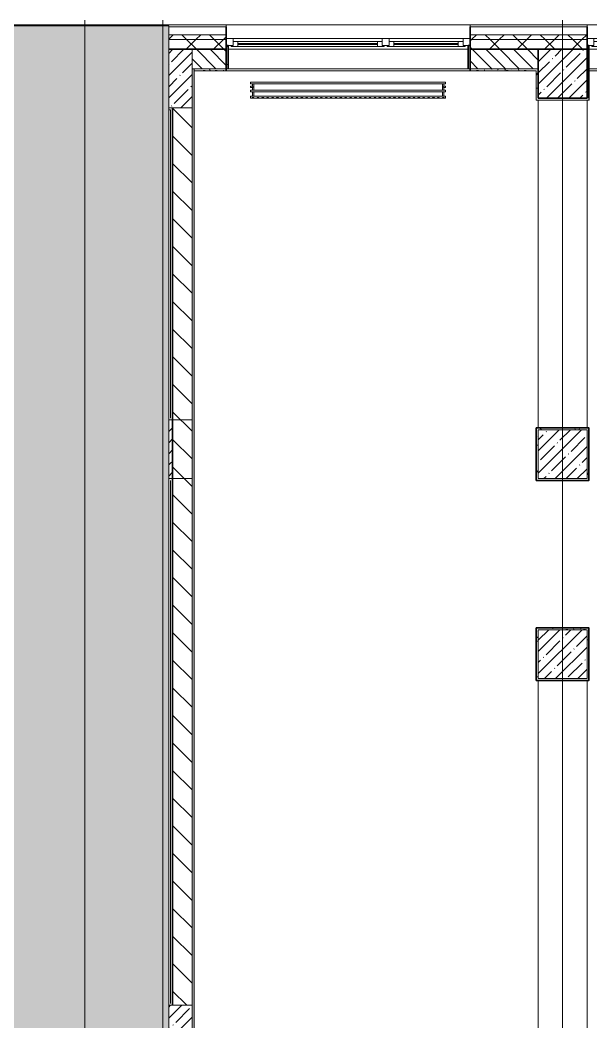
# Model space of a CAD drawing. Header units: millimetres. Extents: x 3914 to 443608, y -156176 to 78197.
# Drawn here: x 380415 to 386270, y -128848 to -118577 of the extents above; entities that cross this region are included whole.
import ezdxf

# ---------------------------------------------------------------- set-up
doc = ezdxf.new("R2010")
doc.units = ezdxf.units.MM
for name, color, linetype, lineweight in [('A-DETL-2', 7, 'Continuous', 5), ('A-FLOR', 7, 'Continuous', 9), ('A-GLAZ', 7, 'Continuous', 9), ('A-GLAZ-1', 7, 'Continuous', 5), ('A-WALL', 7, 'Continuous', 5), ('A-WALL-1', 7, 'Continuous', 35), ('I-WALL', 7, 'Continuous', 5), ('S-COLS', 7, 'Continuous', 9), ('S-COLS-1', 7, 'Continuous', 5), ('Оси', 7, 'Continuous', 9)]:
    doc.layers.add(name, color=color, linetype=linetype, lineweight=lineweight)
for name, color, linetype, lineweight, true_color in [('A-DETL-GENF-3', 7, 'Continuous', 9, 0x696a6b), ('A-WALL-FNSH-1', 9, 'Continuous', 5, 0x808080), ('M-EQPM-1', 7, 'Continuous', 9, 0xb2b2b2)]:
    doc.layers.add(name, color=color, linetype=linetype, lineweight=lineweight, true_color=true_color)
pattern_1 = [(45, (315419.7, -145976.68), (-114.04925, 114.04925), []), (45, (315533.75, -145976.68), (-114.04925, 114.04925), [201.612, -40.322, 6.706, -33.617])]
pattern_2 = [(45, (315419.7, -145976.68), (-141.42136, 141.42136), []), (135, (315419.7, -145976.68), (-141.42136, -141.42136), [])]
pattern_3 = [(0, (315419.7, -145976.68), (243.84, 60.96), [20.117, -162.763, 20.117, -162.763, -975.36]), (0, (315419.7, -145976.68), (243.84, 60.96), [-365.76, 20.117, -345.643, 20.117, -162.763, -426.72]), (0, (315419.7, -145976.68), (243.84, 60.96), [-914.4, 20.117, -101.803, 20.117, -284.683]), (120, (315511.14, -145946.2), (-174.71291, 180.691634), [20.117, -162.763, 20.117, -162.763, -975.36]), (120, (315511.14, -145946.2), (-174.71291, 180.691634), [-365.76, 20.117, -345.643, 20.117, -162.763, -426.72]), (120, (315511.14, -145946.2), (-174.71291, 180.691634), [-914.4, 20.117, -101.803, 20.117, -284.683]), (240, (315541.62, -145824.28), (-69.12709, -241.651634), [20.117, -162.763, 20.117, -162.763, -975.36]), (240, (315541.62, -145824.28), (-69.12709, -241.651634), [-365.76, 20.117, -345.643, 20.117, -162.763, -426.72]), (240, (315541.62, -145824.28), (-69.12709, -241.651634), [-914.4, 20.117, -101.803, 20.117, -284.683])]

# ---------------------------------------------------------------- blocks, each defined once
blk = doc.blocks.new('BSC_Колонна _Прямоугольная - 600х600-V530-Объем проектирования 3 этажа')
at = {"layer": 'S-COLS-1'}
h = blk.add_hatch(dxfattribs=at)
h.set_pattern_fill('FP_31', color=256, style=0, pattern_type=2)
h.set_pattern_definition([(45, (-66460, -17000), (-114.04925, 114.04925), []), (45, (-66345.95, -17000), (-114.04925, 114.04925), [201.613, -40.323, 6.706, -33.617])])
h.paths.add_polyline_path([(300, -300), (300, 300), (60, 300), (60, -300), (252, -300)])
for p, q in [((300, 300), (60, 300)), ((300, -300), (300, 300)), ((60, -300), (300, -300))]:
    blk.add_line(p, q, dxfattribs=at)
blk = doc.blocks.new('BSC_Колонна _Прямоугольная - 500х500-V542-Объем проектирования 3 этажа')
at = {"layer": 'S-COLS-1'}
h = blk.add_hatch(dxfattribs=at)
h.set_pattern_fill('FP_74', color=256, style=0, pattern_type=2)
h.set_pattern_definition([(45, (-70560, -22950), (-114.04925, 114.04925), []), (45, (-70445.95, -22950), (-114.04925, 114.04925), [201.613, -40.323, 6.706, -33.617])])
h.paths.add_polyline_path([(-32, -250), (250, -250), (250, 250), (-250, 250), (-250, -250), (-149, -250)])
for p, q in [((250, 250), (-250, 250)), ((-250, 250), (-250, -250)), ((250, -250), (250, 250)), ((-250, -250), (250, -250))]:
    blk.add_line(p, q, dxfattribs=at)
blk = doc.blocks.new('BSC_Колонна _Прямоугольная - 500х500-V591-Объем проектирования 3 этажа')
at = {"layer": 'S-COLS-1'}
h = blk.add_hatch(dxfattribs=at)
h.set_pattern_fill('FP_132', color=256, style=0, pattern_type=2)
h.set_pattern_definition([(45, (-70560, -20900), (-114.04925, 114.04925), []), (45, (-70445.95, -20900), (-114.04925, 114.04925), [201.613, -40.323, 6.706, -33.617])])
h.paths.add_polyline_path([(250, -250), (250, 250), (-250, 250), (-250, -250)])
for p, q in [((250, 250), (-250, 250)), ((-250, 250), (-250, -250)), ((250, -250), (250, 250)), ((-250, -250), (250, -250))]:
    blk.add_line(p, q, dxfattribs=at)
blk = doc.blocks.new('120_Окно_СКБ_2Ст - 120_Окно_СКБ_2Ст 2500х2500 _мал створка справа_-23206729-Объем проектирования 3 этажа')
at = {"layer": 'A-GLAZ'}
for p, q in [((-1250, -75), (-1250, -5)), ((-1250, -5), (-1180, -5)), ((-1180, -75), (-1250, -75)), ((-1180, -75), (-1200, -75)), ((-1200, -75), (-1200, -85)), ((-1200, -85), (370, -85)), ((370, -85), (-1200, -85)), ((-1180, -5), (-1180, -75)), ((350, -35), (-1180, -35)), ((-1180, -35), (-1180, -75)), ((-1130, -85), (-1130, -35)), ((300, -85), (300, -35)), ((350, -75), (350, -5)), ((350, -5), (420, -5)), ((350, -75), (350, -35)), ((420, -75), (350, -75)), ((370, -75), (350, -75)), ((370, -85), (370, -75)), ((420, -75), (400, -75)), ((400, -75), (400, -85)), ((400, -85), (1200, -85)), ((1200, -85), (400, -85)), ((420, -5), (420, -75)), ((1180, -35), (420, -35)), ((420, -35), (420, -75)), ((470, -85), (470, -35)), ((1130, -85), (1130, -35)), ((1180, -75), (1180, -5)), ((1180, -5), (1250, -5)), ((1180, -75), (1180, -35)), ((1250, -75), (1180, -75)), ((1200, -75), (1180, -75)), ((1200, -85), (1200, -75)), ((1250, -5), (1250, -75))]:
    blk.add_line(p, q, dxfattribs=at)
at = {"layer": 'A-GLAZ-1'}
for p, q in [((1250, -5), (-1250, -5)), ((-1230, -75), (-1200, -75)), ((-1130, -55), (300, -55)), ((300, -65), (-1130, -65)), ((370, -75), (400, -75)), ((470, -55), (1130, -55)), ((1130, -65), (470, -65)), ((1200, -75), (1230, -75))]:
    blk.add_line(p, q, dxfattribs=at)
blk = doc.blocks.new('120_Окно_СКБ_2Ст - 120_Окно_СКБ_2Ст 2100х2400 _мал створка справа_-19092174-Объем проектирования 3 этажа')
at = {"layer": 'A-GLAZ'}
for p, q in [((-1050, -75), (-1050, -5)), ((-1050, -5), (-980, -5)), ((-980, -75), (-1050, -75)), ((-980, -75), (-1000, -75)), ((-1000, -75), (-1000, -85)), ((-1000, -85), (170, -85)), ((170, -85), (-1000, -85)), ((-980, -5), (-980, -75)), ((150, -35), (-980, -35)), ((-980, -35), (-980, -75)), ((-930, -85), (-930, -35)), ((100, -85), (100, -35)), ((150, -75), (150, -5)), ((150, -5), (220, -5)), ((150, -75), (150, -35)), ((220, -75), (150, -75)), ((170, -75), (150, -75)), ((170, -85), (170, -75)), ((220, -75), (200, -75)), ((200, -75), (200, -85)), ((200, -85), (1000, -85)), ((1000, -85), (200, -85)), ((220, -5), (220, -75)), ((980, -35), (220, -35)), ((220, -35), (220, -75)), ((270, -85), (270, -35)), ((930, -85), (930, -35)), ((980, -75), (980, -5)), ((980, -5), (1050, -5)), ((980, -75), (980, -35)), ((1050, -75), (980, -75)), ((1000, -75), (980, -75)), ((1000, -85), (1000, -75)), ((1050, -5), (1050, -75))]:
    blk.add_line(p, q, dxfattribs=at)
at = {"layer": 'A-GLAZ-1'}
for p, q in [((1050, -5), (-1050, -5)), ((-1030, -75), (-1000, -75)), ((-930, -55), (100, -55)), ((100, -65), (-930, -65)), ((170, -75), (200, -75)), ((270, -55), (930, -55)), ((930, -65), (270, -65)), ((1000, -75), (1030, -75))]:
    blk.add_line(p, q, dxfattribs=at)
blk = doc.blocks.new('radiator_prado_classic_z_tip_30_po exemplyaru - Classic Z Тип 30-500-30677910-Объем проектирования 3 этажа')
at = {"layer": 'M-EQPM-1'}
for p, q in [((0, 228), (0, 210)), ((2000, 228), (0, 228)), ((0, 210), (0, 228)), ((0, 228), (12, 228)), ((0, 210), (2000, 210)), ((18, 210), (0, 210)), ((37, 228), (12, 228)), ((12, 228), (37, 228)), ((12, 228), (17, 223)), ((12, 228), (37, 228)), ((12, 228), (17, 223)), ((17, 210), (17, 164)), ((17, 210), (17, 164)), ((18, 210), (17, 210)), ((17, 210), (18, 210)), ((32, 223), (17, 223)), ((17, 223), (32, 223)), ((32, 210), (18, 210)), ((18, 210), (32, 210)), ((32, 210), (18, 210)), ((18, 210), (17, 210)), ((17, 210), (32, 210)), ((32, 164), (32, 210)), ((32, 164), (32, 210)), ((32, 210), (32, 210)), ((32, 210), (32, 210)), ((32, 210), (32, 210)), ((1968, 210), (32, 210)), ((32, 223), (37, 228)), ((37, 228), (32, 223)), ((37, 228), (62, 228)), ((87, 228), (62, 228)), ((62, 228), (87, 228)), ((62, 228), (68, 223)), ((62, 228), (87, 228)), ((62, 228), (68, 223)), ((83, 223), (68, 223)), ((68, 223), (83, 223)), ((83, 223), (87, 228)), ((87, 228), (83, 223)), ((87, 228), (112, 228)), ((137, 228), (112, 228)), ((112, 228), (137, 228)), ((112, 228), (118, 223)), ((112, 228), (137, 228)), ((112, 228), (118, 223)), ((133, 223), (118, 223)), ((118, 223), (133, 223)), ((133, 223), (137, 228)), ((137, 228), (133, 223)), ((137, 228), (162, 228)), ((187, 228), (162, 228)), ((162, 228), (187, 228)), ((162, 228), (168, 223)), ((162, 228), (187, 228)), ((162, 228), (168, 223)), ((183, 223), (168, 223)), ((168, 223), (183, 223)), ((183, 223), (187, 228)), ((187, 228), (183, 223)), ((187, 228), (212, 228)), ((237, 228), (212, 228)), ((212, 228), (237, 228)), ((212, 228), (218, 223)), ((212, 228), (237, 228)), ((212, 228), (218, 223)), ((233, 223), (218, 223)), ((218, 223), (233, 223)), ((233, 223), (237, 228)), ((237, 228), (233, 223)), ((237, 228), (262, 228)), ((287, 228), (262, 228)), ((262, 228), (287, 228)), ((262, 228), (268, 223)), ((262, 228), (287, 228)), ((262, 228), (268, 223)), ((283, 223), (268, 223)), ((268, 223), (283, 223)), ((283, 223), (287, 228)), ((287, 228), (283, 223)), ((287, 228), (312, 228)), ((337, 228), (312, 228)), ((312, 228), (337, 228)), ((312, 228), (318, 223)), ((312, 228), (337, 228)), ((312, 228), (318, 223)), ((333, 223), (318, 223)), ((318, 223), (333, 223)), ((333, 223), (337, 228)), ((337, 228), (333, 223)), ((337, 228), (362, 228)), ((387, 228), (362, 228)), ((362, 228), (387, 228)), ((362, 228), (368, 223)), ((362, 228), (387, 228)), ((362, 228), (368, 223)), ((383, 223), (368, 223)), ((368, 223), (383, 223)), ((383, 223), (387, 228)), ((387, 228), (383, 223)), ((387, 228), (412, 228)), ((437, 228), (412, 228)), ((412, 228), (437, 228)), ((412, 228), (418, 223)), ((412, 228), (437, 228)), ((412, 228), (418, 223)), ((433, 223), (418, 223)), ((418, 223), (433, 223)), ((433, 223), (437, 228)), ((437, 228), (433, 223)), ((437, 228), (462, 228)), ((487, 228), (462, 228)), ((462, 228), (487, 228)), ((462, 228), (468, 223)), ((462, 228), (487, 228)), ((462, 228), (468, 223)), ((483, 223), (468, 223)), ((468, 223), (483, 223)), ((483, 223), (487, 228)), ((487, 228), (483, 223)), ((487, 228), (512, 228)), ((537, 228), (512, 228)), ((512, 228), (537, 228)), ((512, 228), (518, 223)), ((512, 228), (537, 228)), ((512, 228), (518, 223)), ((533, 223), (518, 223)), ((518, 223), (533, 223)), ((533, 223), (537, 228)), ((537, 228), (533, 223)), ((537, 228), (562, 228)), ((587, 228), (562, 228)), ((562, 228), (587, 228)), ((562, 228), (568, 223)), ((562, 228), (587, 228)), ((562, 228), (568, 223)), ((583, 223), (568, 223)), ((568, 223), (583, 223)), ((583, 223), (587, 228)), ((587, 228), (583, 223)), ((587, 228), (612, 228)), ((637, 228), (612, 228)), ((612, 228), (637, 228)), ((612, 228), (618, 223)), ((612, 228), (637, 228)), ((612, 228), (618, 223)), ((633, 223), (618, 223)), ((618, 223), (633, 223)), ((633, 223), (637, 228)), ((637, 228), (633, 223)), ((637, 228), (662, 228)), ((687, 228), (662, 228)), ((662, 228), (687, 228)), ((662, 228), (668, 223)), ((662, 228), (687, 228)), ((662, 228), (668, 223)), ((683, 223), (668, 223)), ((668, 223), (683, 223)), ((683, 223), (687, 228)), ((687, 228), (683, 223)), ((687, 228), (712, 228)), ((737, 228), (712, 228)), ((712, 228), (737, 228)), ((712, 228), (718, 223)), ((712, 228), (737, 228)), ((712, 228), (718, 223)), ((733, 223), (718, 223)), ((718, 223), (733, 223)), ((733, 223), (737, 228)), ((737, 228), (733, 223)), ((737, 228), (762, 228)), ((787, 228), (762, 228)), ((762, 228), (787, 228)), ((762, 228), (768, 223)), ((762, 228), (787, 228)), ((762, 228), (768, 223)), ((783, 223), (768, 223)), ((768, 223), (783, 223)), ((783, 223), (787, 228)), ((787, 228), (783, 223)), ((787, 228), (812, 228)), ((837, 228), (812, 228)), ((812, 228), (837, 228)), ((812, 228), (818, 223)), ((812, 228), (837, 228)), ((812, 228), (818, 223)), ((833, 223), (818, 223)), ((818, 223), (833, 223)), ((833, 223), (837, 228)), ((837, 228), (833, 223)), ((837, 228), (862, 228)), ((887, 228), (862, 228)), ((862, 228), (887, 228)), ((862, 228), (868, 223)), ((862, 228), (887, 228)), ((862, 228), (868, 223)), ((883, 223), (868, 223)), ((868, 223), (883, 223)), ((883, 223), (887, 228)), ((887, 228), (883, 223)), ((887, 228), (912, 228)), ((937, 228), (912, 228)), ((912, 228), (937, 228)), ((912, 228), (918, 223)), ((912, 228), (937, 228)), ((912, 228), (918, 223)), ((933, 223), (918, 223)), ((918, 223), (933, 223)), ((933, 223), (937, 228)), ((937, 228), (933, 223)), ((937, 228), (962, 228)), ((987, 228), (962, 228)), ((962, 228), (987, 228)), ((962, 228), (968, 223)), ((962, 228), (987, 228)), ((962, 228), (968, 223)), ((983, 223), (968, 223)), ((968, 223), (983, 223)), ((983, 223), (987, 228)), ((987, 228), (983, 223)), ((987, 228), (1012, 228)), ((1037, 228), (1012, 228)), ((1012, 228), (1037, 228)), ((1012, 228), (1018, 223)), ((1012, 228), (1037, 228)), ((1012, 228), (1018, 223)), ((1033, 223), (1018, 223)), ((1018, 223), (1033, 223)), ((1033, 223), (1037, 228)), ((1037, 228), (1033, 223)), ((1037, 228), (1062, 228)), ((1087, 228), (1062, 228)), ((1062, 228), (1087, 228)), ((1062, 228), (1068, 223)), ((1062, 228), (1087, 228)), ((1062, 228), (1068, 223)), ((1083, 223), (1068, 223)), ((1068, 223), (1083, 223)), ((1083, 223), (1087, 228)), ((1087, 228), (1083, 223)), ((1087, 228), (1112, 228)), ((1137, 228), (1112, 228)), ((1112, 228), (1137, 228)), ((1112, 228), (1118, 223)), ((1112, 228), (1137, 228)), ((1112, 228), (1118, 223)), ((1133, 223), (1118, 223)), ((1118, 223), (1133, 223)), ((1133, 223), (1137, 228)), ((1137, 228), (1133, 223)), ((1137, 228), (1162, 228)), ((1187, 228), (1162, 228)), ((1162, 228), (1187, 228)), ((1162, 228), (1168, 223)), ((1162, 228), (1187, 228)), ((1162, 228), (1168, 223)), ((1183, 223), (1168, 223)), ((1168, 223), (1183, 223)), ((1183, 223), (1187, 228)), ((1187, 228), (1183, 223)), ((1187, 228), (1212, 228)), ((1237, 228), (1212, 228)), ((1212, 228), (1237, 228)), ((1212, 228), (1218, 223)), ((1212, 228), (1237, 228)), ((1212, 228), (1218, 223)), ((1233, 223), (1218, 223)), ((1218, 223), (1233, 223)), ((1233, 223), (1237, 228)), ((1237, 228), (1233, 223)), ((1237, 228), (1262, 228)), ((1287, 228), (1262, 228)), ((1262, 228), (1287, 228)), ((1262, 228), (1268, 223)), ((1262, 228), (1287, 228)), ((1262, 228), (1268, 223)), ((1283, 223), (1268, 223)), ((1268, 223), (1283, 223)), ((1283, 223), (1287, 228)), ((1287, 228), (1283, 223)), ((1287, 228), (1312, 228)), ((1337, 228), (1312, 228)), ((1312, 228), (1337, 228)), ((1312, 228), (1318, 223)), ((1312, 228), (1337, 228)), ((1312, 228), (1318, 223)), ((1333, 223), (1318, 223)), ((1318, 223), (1333, 223)), ((1333, 223), (1337, 228)), ((1337, 228), (1333, 223)), ((1337, 228), (1362, 228)), ((1387, 228), (1362, 228)), ((1362, 228), (1387, 228)), ((1362, 228), (1368, 223)), ((1362, 228), (1387, 228)), ((1362, 228), (1368, 223)), ((1383, 223), (1368, 223)), ((1368, 223), (1383, 223)), ((1383, 223), (1387, 228)), ((1387, 228), (1383, 223)), ((1387, 228), (1412, 228)), ((1437, 228), (1412, 228)), ((1412, 228), (1437, 228)), ((1412, 228), (1418, 223)), ((1412, 228), (1437, 228)), ((1412, 228), (1418, 223)), ((1433, 223), (1418, 223)), ((1418, 223), (1433, 223)), ((1433, 223), (1437, 228)), ((1437, 228), (1433, 223)), ((1437, 228), (1462, 228)), ((1487, 228), (1462, 228)), ((1462, 228), (1487, 228)), ((1462, 228), (1468, 223)), ((1462, 228), (1487, 228)), ((1462, 228), (1468, 223)), ((1483, 223), (1468, 223)), ((1468, 223), (1483, 223)), ((1483, 223), (1487, 228)), ((1487, 228), (1483, 223)), ((1487, 228), (1512, 228)), ((1537, 228), (1512, 228)), ((1512, 228), (1537, 228)), ((1512, 228), (1518, 223)), ((1512, 228), (1537, 228)), ((1512, 228), (1518, 223)), ((1533, 223), (1518, 223)), ((1518, 223), (1533, 223)), ((1533, 223), (1537, 228)), ((1537, 228), (1533, 223)), ((1537, 228), (1562, 228)), ((1587, 228), (1562, 228)), ((1562, 228), (1587, 228)), ((1562, 228), (1568, 223)), ((1562, 228), (1587, 228)), ((1562, 228), (1568, 223)), ((1583, 223), (1568, 223)), ((1568, 223), (1583, 223)), ((1583, 223), (1587, 228)), ((1587, 228), (1583, 223)), ((1587, 228), (1612, 228)), ((1637, 228), (1612, 228)), ((1612, 228), (1637, 228)), ((1612, 228), (1618, 223)), ((1612, 228), (1637, 228)), ((1612, 228), (1618, 223)), ((1633, 223), (1618, 223)), ((1618, 223), (1633, 223)), ((1633, 223), (1637, 228)), ((1637, 228), (1633, 223)), ((1637, 228), (1662, 228)), ((1687, 228), (1662, 228)), ((1662, 228), (1687, 228)), ((1662, 228), (1668, 223)), ((1662, 228), (1687, 228)), ((1662, 228), (1668, 223)), ((1683, 223), (1668, 223)), ((1668, 223), (1683, 223)), ((1683, 223), (1687, 228)), ((1687, 228), (1683, 223)), ((1687, 228), (1712, 228)), ((1737, 228), (1712, 228)), ((1712, 228), (1737, 228)), ((1712, 228), (1718, 223)), ((1712, 228), (1737, 228)), ((1712, 228), (1718, 223)), ((1733, 223), (1718, 223)), ((1718, 223), (1733, 223)), ((1733, 223), (1737, 228)), ((1737, 228), (1733, 223)), ((1737, 228), (1762, 228)), ((1787, 228), (1762, 228)), ((1762, 228), (1787, 228)), ((1762, 228), (1768, 223)), ((1762, 228), (1787, 228)), ((1762, 228), (1768, 223)), ((1783, 223), (1768, 223)), ((1768, 223), (1783, 223)), ((1783, 223), (1787, 228)), ((1787, 228), (1783, 223)), ((1787, 228), (1812, 228)), ((1837, 228), (1812, 228)), ((1812, 228), (1837, 228)), ((1812, 228), (1818, 223)), ((1812, 228), (1837, 228)), ((1812, 228), (1818, 223)), ((1833, 223), (1818, 223)), ((1818, 223), (1833, 223)), ((1833, 223), (1837, 228)), ((1837, 228), (1833, 223)), ((1837, 228), (1862, 228)), ((1887, 228), (1862, 228)), ((1862, 228), (1887, 228)), ((1862, 228), (1868, 223)), ((1862, 228), (1887, 228)), ((1862, 228), (1868, 223)), ((1883, 223), (1868, 223)), ((1868, 223), (1883, 223)), ((1883, 223), (1887, 228)), ((1887, 228), (1883, 223)), ((1887, 228), (1912, 228)), ((1937, 228), (1912, 228)), ((1912, 228), (1937, 228)), ((1912, 228), (1918, 223)), ((1912, 228), (1937, 228)), ((1912, 228), (1918, 223)), ((1933, 223), (1918, 223)), ((1918, 223), (1933, 223)), ((1933, 223), (1937, 228)), ((1937, 228), (1933, 223)), ((1937, 228), (1962, 228)), ((1987, 228), (1962, 228)), ((1962, 228), (1987, 228)), ((1962, 228), (1967, 223)), ((1962, 228), (1987, 228)), ((1962, 228), (1967, 223)), ((1967, 210), (1967, 164)), ((1967, 210), (1967, 164)), ((1968, 210), (1967, 210)), ((1967, 210), (1982, 210)), ((1968, 210), (1967, 210)), ((1967, 210), (1968, 210)), ((1982, 223), (1967, 223)), ((1967, 223), (1982, 223)), ((1982, 210), (1968, 210)), ((1982, 210), (1968, 210)), ((1968, 210), (1969, 210)), ((1969, 210), (1970, 210)), ((1970, 210), (1982, 210)), ((1982, 164), (1982, 210)), ((1982, 164), (1982, 210)), ((1982, 210), (1982, 210)), ((1982, 210), (1982, 210)), ((1982, 210), (1982, 210)), ((2000, 210), (1982, 210)), ((1982, 223), (1987, 228)), ((1987, 228), (1982, 223)), ((1987, 228), (2000, 228)), ((2000, 210), (2000, 228)), ((2000, 228), (2000, 210)), ((2000, 164), (0, 164)), ((0, 164), (0, 146)), ((0, 146), (0, 164)), ((0, 164), (18, 164)), ((0, 146), (2000, 146)), ((19, 146), (0, 146)), ((17, 121), (0, 121)), ((17, 121), (0, 121)), ((0, 121), (0, 120)), ((0, 106), (0, 121)), ((0, 120), (0, 108)), ((0, 120), (0, 119)), ((0, 114), (0, 120)), ((0, 120), (0, 120)), ((0, 119), (0, 118)), ((0, 118), (0, 114)), ((0, 114), (0, 110)), ((0, 108), (0, 114)), ((0, 110), (0, 109)), ((0, 109), (0, 108)), ((0, 108), (0, 106)), ((0, 108), (0, 108)), ((0, 106), (17, 106)), ((0, 106), (17, 106)), ((18, 164), (17, 164)), ((17, 164), (18, 164)), ((17, 146), (17, 121)), ((17, 146), (17, 121)), ((17, 146), (19, 146)), ((19, 146), (17, 146)), ((17, 106), (17, 82)), ((17, 106), (17, 82)), ((32, 164), (18, 164)), ((18, 164), (32, 164)), ((32, 164), (18, 164)), ((18, 164), (17, 164)), ((17, 164), (32, 164)), ((17, 146), (19, 146)), ((32, 146), (17, 146)), ((19, 146), (32, 146)), ((32, 146), (19, 146)), ((19, 146), (32, 146)), ((32, 164), (32, 164)), ((32, 164), (32, 164)), ((32, 164), (32, 164)), ((32, 164), (1968, 164)), ((32, 82), (32, 146)), ((32, 82), (32, 146)), ((32, 146), (32, 146)), ((32, 146), (32, 146)), ((32, 146), (32, 146)), ((1968, 146), (32, 146)), ((1968, 164), (1967, 164)), ((1967, 164), (1982, 164)), ((1968, 164), (1967, 164)), ((1967, 164), (1968, 164)), ((1967, 146), (1967, 82)), ((1967, 146), (1967, 82)), ((1967, 146), (1968, 146)), ((1982, 146), (1967, 146)), ((1967, 146), (1968, 146)), ((1968, 146), (1967, 146)), ((1982, 164), (1968, 164)), ((1982, 164), (1968, 164)), ((1968, 164), (1982, 164)), ((1968, 146), (1969, 146)), ((1968, 146), (1981, 146)), ((1969, 146), (1968, 146)), ((1969, 146), (1970, 146)), ((1971, 146), (1969, 146)), ((1970, 146), (1971, 146)), ((1971, 146), (1973, 146)), ((1975, 146), (1971, 146)), ((1973, 146), (1975, 146)), ((1975, 146), (1977, 146)), ((1979, 146), (1975, 146)), ((1977, 146), (1979, 146)), ((1979, 146), (1980, 146)), ((1981, 146), (1979, 146)), ((1980, 146), (1981, 146)), ((1981, 146), (1982, 146)), ((1981, 146), (1982, 146)), ((1982, 146), (1981, 146)), ((2000, 146), (1981, 146)), ((1982, 164), (1982, 164)), ((1982, 164), (1982, 164)), ((1982, 164), (1982, 164)), ((1982, 164), (2000, 164)), ((1982, 121), (1982, 146)), ((1982, 121), (1982, 146)), ((2000, 121), (1982, 121)), ((2000, 121), (1982, 121)), ((1982, 82), (1982, 106)), ((1982, 106), (2000, 106)), ((1982, 82), (1982, 106)), ((1982, 106), (2000, 106)), ((2000, 146), (2000, 164)), ((2000, 164), (2000, 146)), ((2000, 121), (2000, 106)), ((2000, 120), (2000, 121)), ((2000, 121), (2000, 120)), ((2000, 120), (2000, 121)), ((2000, 108), (2000, 120)), ((2000, 120), (2000, 108)), ((2000, 108), (2000, 120)), ((2000, 106), (2000, 108)), ((2000, 108), (2000, 106)), ((2000, 106), (2000, 108)), ((2000, 82), (0, 82)), ((0, 82), (0, 64)), ((0, 64), (0, 82)), ((0, 82), (19, 82)), ((2000, 64), (0, 64)), ((0, 64), (2000, 64)), ((19, 82), (17, 82)), ((17, 82), (19, 82)), ((19, 82), (17, 82)), ((17, 82), (32, 82)), ((32, 82), (19, 82)), ((19, 82), (32, 82)), ((32, 82), (19, 82)), ((32, 82), (32, 82)), ((32, 82), (32, 82)), ((32, 82), (32, 82)), ((32, 82), (1968, 82)), ((1968, 82), (1967, 82)), ((1967, 82), (1982, 82)), ((1968, 82), (1967, 82)), ((1967, 82), (1968, 82)), ((1969, 82), (1968, 82)), ((1981, 82), (1968, 82)), ((1968, 82), (1969, 82)), ((1970, 82), (1969, 82)), ((1969, 82), (1971, 82)), ((1971, 82), (1970, 82)), ((1973, 82), (1971, 82)), ((1971, 82), (1973, 82)), ((1975, 82), (1973, 82)), ((1973, 82), (1977, 82)), ((1977, 82), (1975, 82)), ((1979, 82), (1977, 82)), ((1977, 82), (1980, 82)), ((1980, 82), (1979, 82)), ((1981, 82), (1980, 82)), ((1980, 82), (1981, 82)), ((1982, 82), (1981, 82)), ((1982, 82), (1981, 82)), ((1981, 82), (1982, 82)), ((1981, 82), (2000, 82)), ((2000, 64), (2000, 82)), ((2000, 82), (2000, 64))]:
    blk.add_line(p, q, dxfattribs=at)
for points, knots in [([(19, 120), (18, 121), (18, 121), (18, 121), (18, 121), (18, 121), (18, 121), (18, 121), (17, 121), (17, 121)], [0.7142857, 0.7142857, 0.7142857, 0.7142857, 0.75, 0.7857143, 0.8214286, 0.8571429, 0.8928571, 0.9285714, 1, 1, 1, 1]), ([(17, 121), (17, 121), (18, 121), (18, 121), (18, 121), (18, 121), (18, 121), (18, 121), (18, 121), (19, 120)], [0, 0, 0, 0, 0.0714286, 0.1071429, 0.1428571, 0.1785714, 0.2142857, 0.25, 0.2857143, 0.2857143, 0.2857143, 0.2857143]), ([(17, 121), (17, 121), (18, 121), (18, 121), (18, 121), (18, 121), (18, 121), (18, 121), (18, 121), (19, 120)], [0, 0, 0, 0, 0.0714286, 0.1071429, 0.1428571, 0.1785714, 0.2142857, 0.25, 0.2857143, 0.2857143, 0.2857143, 0.2857143]), ([(25, 114), (25, 114), (24, 115), (22, 117), (22, 117), (21, 118), (21, 118), (20, 119), (20, 119), (20, 119), (20, 119), (19, 120), (19, 120), (19, 120), (19, 120), (18, 121), (18, 121), (18, 121), (18, 121), (18, 121), (18, 121), (17, 121), (17, 121)], [0, 0, 0, 0, 0.142857, 0.285714, 0.357143, 0.392857, 0.428571, 0.464286, 0.5, 0.535714, 0.571429, 0.607143, 0.642857, 0.678571, 0.714286, 0.75, 0.785714, 0.821429, 0.857143, 0.892857, 0.928571, 1, 1, 1, 1]), ([(17, 106), (17, 106), (18, 107), (18, 107), (18, 107), (18, 107), (18, 107), (18, 107), (19, 108), (19, 108), (19, 108), (19, 108), (20, 109), (20, 109), (20, 109), (21, 110), (21, 110), (22, 111), (22, 111), (24, 113), (25, 114), (25, 114)], [0, 0, 0, 0, 0.071429, 0.107143, 0.142857, 0.178571, 0.214286, 0.25, 0.285714, 0.321429, 0.357143, 0.392857, 0.428571, 0.464286, 0.5, 0.571429, 0.607143, 0.642857, 0.714286, 0.857143, 1, 1, 1, 1]), ([(17, 106), (17, 106), (18, 107), (18, 107), (18, 107), (18, 107), (18, 107), (18, 107), (18, 107), (19, 108)], [0, 0, 0, 0, 0.0714286, 0.1071429, 0.1428571, 0.1785714, 0.2142857, 0.25, 0.2857143, 0.2857143, 0.2857143, 0.2857143]), ([(19, 108), (18, 107), (18, 107), (18, 107), (18, 107), (18, 107), (18, 107), (18, 107), (17, 106), (17, 106)], [0.7142857, 0.7142857, 0.7142857, 0.7142857, 0.75, 0.7857143, 0.8214286, 0.8571429, 0.8928571, 0.9285714, 1, 1, 1, 1]), ([(19, 108), (18, 107), (18, 107), (18, 107), (18, 107), (18, 107), (18, 107), (18, 107), (17, 106), (17, 106)], [0.7142857, 0.7142857, 0.7142857, 0.7142857, 0.75, 0.7857143, 0.8214286, 0.8571429, 0.8928571, 0.9285714, 1, 1, 1, 1]), ([(22, 117), (22, 117), (22, 117), (21, 118), (21, 118), (20, 119), (20, 119), (20, 119), (20, 119), (20, 119)], [0.2857143, 0.2857143, 0.2857143, 0.2857143, 0.3571429, 0.3928571, 0.4285714, 0.4642857, 0.5, 0.5357143, 0.5714286, 0.5714286, 0.5714286, 0.5714286]), ([(20, 119), (20, 119), (20, 119), (20, 119), (21, 118), (21, 118), (22, 117), (22, 117), (22, 117)], [0.4285714, 0.4285714, 0.4285714, 0.4285714, 0.4642857, 0.5, 0.5714286, 0.6071429, 0.6428571, 0.7142857, 0.7142857, 0.7142857, 0.7142857]), ([(20, 119), (20, 119), (20, 119), (20, 119), (21, 118), (21, 118), (22, 117), (22, 117), (22, 117)], [0.4285714, 0.4285714, 0.4285714, 0.4285714, 0.4642857, 0.5, 0.5714286, 0.6071429, 0.6428571, 0.7142857, 0.7142857, 0.7142857, 0.7142857]), ([(20, 109), (20, 109), (20, 109), (20, 109), (21, 110), (21, 110), (22, 111), (22, 111), (22, 111)], [0.4285714, 0.4285714, 0.4285714, 0.4285714, 0.4642857, 0.5, 0.5714286, 0.6071429, 0.6428571, 0.7142857, 0.7142857, 0.7142857, 0.7142857]), ([(22, 111), (22, 111), (22, 111), (21, 110), (21, 110), (20, 109), (20, 109), (20, 109), (20, 109), (20, 109)], [0.2857143, 0.2857143, 0.2857143, 0.2857143, 0.3571429, 0.3928571, 0.4285714, 0.4642857, 0.5, 0.5357143, 0.5714286, 0.5714286, 0.5714286, 0.5714286]), ([(22, 111), (22, 111), (22, 111), (21, 110), (21, 110), (20, 109), (20, 109), (20, 109), (20, 109), (20, 109)], [0.2857143, 0.2857143, 0.2857143, 0.2857143, 0.3571429, 0.3928571, 0.4285714, 0.4642857, 0.5, 0.5357143, 0.5714286, 0.5714286, 0.5714286, 0.5714286]), ([(1975, 114), (1975, 114), (1976, 115), (1978, 117), (1978, 117), (1979, 118), (1979, 118), (1980, 119), (1980, 119), (1980, 119), (1980, 119), (1981, 120), (1981, 120), (1981, 120), (1981, 120), (1982, 121), (1982, 121), (1982, 121), (1982, 121), (1982, 121), (1982, 121), (1982, 121), (1982, 121)], [0, 0, 0, 0, 0.142857, 0.285714, 0.357143, 0.392857, 0.428571, 0.464286, 0.5, 0.535714, 0.571429, 0.607143, 0.642857, 0.678571, 0.714286, 0.75, 0.785714, 0.821429, 0.857143, 0.892857, 0.928571, 1, 1, 1, 1]), ([(1982, 106), (1982, 106), (1982, 107), (1982, 107), (1982, 107), (1982, 107), (1982, 107), (1982, 107), (1981, 108), (1981, 108), (1981, 108), (1981, 108), (1980, 109), (1980, 109), (1980, 109), (1979, 110), (1979, 110), (1978, 111), (1978, 111), (1976, 113), (1975, 114), (1975, 114)], [0, 0, 0, 0, 0.071429, 0.107143, 0.142857, 0.178571, 0.214286, 0.25, 0.285714, 0.321429, 0.357143, 0.392857, 0.428571, 0.464286, 0.5, 0.571429, 0.607143, 0.642857, 0.714286, 0.857143, 1, 1, 1, 1]), ([(1980, 119), (1980, 119), (1980, 119), (1980, 119), (1979, 118), (1979, 118), (1978, 117), (1978, 117), (1978, 117)], [0.4285714, 0.4285714, 0.4285714, 0.4285714, 0.4642857, 0.5, 0.5714286, 0.6071429, 0.6428571, 0.7142857, 0.7142857, 0.7142857, 0.7142857]), ([(1978, 117), (1978, 117), (1978, 117), (1979, 118), (1979, 118), (1980, 119), (1980, 119), (1980, 119), (1980, 119), (1980, 119)], [0.2857143, 0.2857143, 0.2857143, 0.2857143, 0.3571429, 0.3928571, 0.4285714, 0.4642857, 0.5, 0.5357143, 0.5714286, 0.5714286, 0.5714286, 0.5714286]), ([(1979, 118), (1979, 118), (1979, 118), (1978, 117), (1978, 117), (1978, 117)], [0.5714286, 0.5714286, 0.5714286, 0.5714286, 0.6071429, 0.6428571, 0.7142857, 0.7142857, 0.7142857, 0.7142857]), ([(1978, 111), (1978, 111), (1978, 111), (1979, 110), (1979, 110), (1980, 109), (1980, 109), (1980, 109), (1980, 109), (1980, 109)], [0.2857143, 0.2857143, 0.2857143, 0.2857143, 0.3571429, 0.3928571, 0.4285714, 0.4642857, 0.5, 0.5357143, 0.5714286, 0.5714286, 0.5714286, 0.5714286]), ([(1978, 111), (1978, 111), (1978, 111), (1979, 110), (1979, 110), (1980, 109), (1980, 109), (1980, 109), (1980, 109), (1980, 109)], [0.2857143, 0.2857143, 0.2857143, 0.2857143, 0.3571429, 0.3928571, 0.4285714, 0.4642857, 0.5, 0.5357143, 0.5714286, 0.5714286, 0.5714286, 0.5714286]), ([(1980, 109), (1980, 109), (1980, 109), (1980, 109), (1979, 110), (1979, 110), (1978, 111), (1978, 111), (1978, 111)], [0.4285714, 0.4285714, 0.4285714, 0.4285714, 0.4642857, 0.5, 0.5714286, 0.6071429, 0.6428571, 0.7142857, 0.7142857, 0.7142857, 0.7142857]), ([(1980, 119), (1980, 119), (1980, 119), (1980, 119), (1979, 118), (1979, 118)], [0.4285714, 0.4285714, 0.4285714, 0.4285714, 0.4642857, 0.5, 0.5714286, 0.5714286, 0.5714286, 0.5714286]), ([(1982, 121), (1982, 121), (1982, 121), (1982, 121), (1982, 121), (1982, 121), (1982, 121), (1982, 121), (1982, 121), (1981, 120)], [0, 0, 0, 0, 0.0714286, 0.1071429, 0.1428571, 0.1785714, 0.2142857, 0.25, 0.2857143, 0.2857143, 0.2857143, 0.2857143]), ([(1982, 121), (1982, 121), (1982, 121), (1982, 121), (1982, 121), (1982, 121), (1982, 121), (1982, 121), (1982, 121), (1981, 120)], [0, 0, 0, 0, 0.0714286, 0.1071429, 0.1428571, 0.1785714, 0.2142857, 0.25, 0.2857143, 0.2857143, 0.2857143, 0.2857143]), ([(1981, 120), (1982, 121), (1982, 121), (1982, 121), (1982, 121), (1982, 121), (1982, 121), (1982, 121), (1982, 121), (1982, 121)], [0.7142857, 0.7142857, 0.7142857, 0.7142857, 0.75, 0.7857143, 0.8214286, 0.8571429, 0.8928571, 0.9285714, 1, 1, 1, 1]), ([(1981, 108), (1982, 107), (1982, 107), (1982, 107), (1982, 107), (1982, 107), (1982, 107), (1982, 107), (1982, 106), (1982, 106)], [0.7142857, 0.7142857, 0.7142857, 0.7142857, 0.75, 0.7857143, 0.8214286, 0.8571429, 0.8928571, 0.9285714, 1, 1, 1, 1]), ([(1981, 108), (1982, 107), (1982, 107), (1982, 107), (1982, 107), (1982, 107), (1982, 107), (1982, 107), (1982, 106), (1982, 106)], [0.7142857, 0.7142857, 0.7142857, 0.7142857, 0.75, 0.7857143, 0.8214286, 0.8571429, 0.8928571, 0.9285714, 1, 1, 1, 1]), ([(1982, 106), (1982, 106), (1982, 107), (1982, 107), (1982, 107), (1982, 107), (1982, 107), (1982, 107), (1982, 107), (1981, 108)], [0, 0, 0, 0, 0.0714286, 0.1071429, 0.1428571, 0.1785714, 0.2142857, 0.25, 0.2857143, 0.2857143, 0.2857143, 0.2857143])]:
    blk.add_open_spline(points, degree=3, knots=knots, dxfattribs=at)
for points in [[(20, 119), (19, 120), (19, 120), (19, 120), (19, 120), (19, 120), (19, 120)], [(19, 120), (19, 120), (19, 120), (19, 120), (19, 120), (19, 120), (20, 119)], [(19, 120), (19, 120), (19, 120), (19, 120), (19, 120), (19, 120), (20, 119)], [(19, 108), (19, 108), (19, 108), (19, 108), (19, 108), (19, 108), (20, 109)], [(20, 109), (19, 108), (19, 108), (19, 108), (19, 108), (19, 108), (19, 108)], [(20, 109), (19, 108), (19, 108), (19, 108), (19, 108), (19, 108), (19, 108)], [(25, 114), (25, 114), (24, 115), (23, 116), (22, 117)], [(22, 117), (23, 116), (24, 115), (25, 114), (25, 114)], [(22, 117), (23, 116), (24, 115), (25, 114), (25, 114)], [(22, 111), (23, 112), (24, 113), (25, 114), (25, 114)], [(25, 114), (25, 114), (24, 113), (23, 112), (22, 111)], [(25, 114), (25, 114), (24, 113), (23, 112), (22, 111)], [(1978, 117), (1977, 116), (1976, 115), (1975, 114), (1975, 114)], [(1975, 114), (1975, 114), (1976, 115), (1977, 116), (1978, 117)], [(1976, 115), (1976, 115), (1975, 114), (1975, 114)], [(1975, 114), (1975, 114), (1976, 113), (1977, 112), (1978, 111)], [(1975, 114), (1975, 114), (1976, 113), (1976, 113)], [(1978, 111), (1977, 112), (1976, 113), (1975, 114), (1975, 114)], [(1978, 117), (1977, 116), (1977, 116), (1976, 115)], [(1976, 113), (1977, 112), (1977, 112), (1978, 111)], [(1981, 120), (1981, 120), (1981, 120), (1981, 120), (1981, 120), (1981, 120), (1980, 119)], [(1981, 120), (1981, 120), (1981, 120), (1981, 120), (1981, 120), (1981, 120), (1980, 119)], [(1980, 119), (1981, 120), (1981, 120), (1981, 120), (1981, 120), (1981, 120), (1981, 120)], [(1980, 109), (1981, 108), (1981, 108), (1981, 108), (1981, 108), (1981, 108), (1981, 108)], [(1980, 109), (1981, 108), (1981, 108), (1981, 108), (1981, 108), (1981, 108), (1981, 108)], [(1981, 108), (1981, 108), (1981, 108), (1981, 108), (1981, 108), (1981, 108), (1980, 109)]]:
    blk.add_open_spline(points, degree=3, dxfattribs=at)

msp = doc.modelspace()

# ---------------------------------------------------------------- hatches: boundary and pattern name
at = {"layer": 'A-DETL-GENF-3'}
msp.add_hatch(color=256, dxfattribs=at).paths.add_polyline_path([(369438.8, -134076.7), (381579.7, -134076.7), (381579.7, -133676.7), (381939.3, -133676.7), (381939.3, -118636.6), (357339.3, -118636.6), (357339.3, -122096.6), (349339.3, -122096.6), (349339.3, -118576.6), (315199.7, -118576.6), (315199.7, -130569.4), (357799.7, -130569.4), (357799.7, -133676.7), (358199.7, -133676.7), (358199.7, -134076.7), (367329.7, -134076.7)])
at = {"layer": 'A-WALL'}
h = msp.add_hatch(dxfattribs=at)
h.set_pattern_fill('FP_24', color=256, style=0, pattern_type=2)
h.set_pattern_definition(pattern_2)
h.paths.add_polyline_path([(408598.8, -118776.7), (408629.7, -118776.7), (408629.7, -118726.7), (395769.7, -118726.7), (395769.7, -118776.7), (408579.7, -118776.7)])
h.paths.add_polyline_path([(389480.7, -118776.7), (389669.7, -118776.7), (389669.7, -118726.7), (388329.7, -118726.7), (388329.7, -118776.7), (389479.7, -118776.7)])
h.paths.add_polyline_path([(391769.7, -118776.7), (392669.7, -118776.7), (392669.7, -118726.7), (391769.7, -118726.7), (391769.7, -118766.7)])
h.paths.add_polyline_path([(385755.5, -118776.7), (386229.7, -118776.7), (386229.7, -118726.7), (385029.7, -118726.7), (385029.7, -118776.7), (385729.7, -118776.7)])
h.paths.add_polyline_path([(381939.3, -118776.7), (382529.7, -118776.7), (382529.7, -118726.7), (381939.3, -118726.7), (381939.3, -118733.6)])
h = msp.add_hatch(dxfattribs=at)
h.set_pattern_fill('FP_24', color=256, style=0, pattern_type=2)
h.set_pattern_definition(pattern_2)
h.paths.add_polyline_path([(402072.1, -118876.7), (408579.7, -118876.7), (408579.7, -118776.7), (395769.7, -118776.7), (395769.7, -118876.7), (400169.7, -118876.7)])
h.paths.add_polyline_path([(385729.7, -118876.7), (386229.7, -118876.7), (386229.7, -118776.7), (385029.7, -118776.7), (385029.7, -118876.7), (385211.6, -118876.7)])
h.paths.add_polyline_path([(382179.7, -118876.7), (382529.7, -118876.7), (382529.7, -118776.7), (381939.3, -118776.7), (381939.3, -118876.7), (381948.3, -118876.7)])
h.paths.add_polyline_path([(388329.7, -118876.7), (389669.7, -118876.7), (389669.7, -118776.7), (388329.7, -118776.7), (388329.7, -118836.7)])
h.paths.add_polyline_path([(391769.7, -118876.7), (392669.7, -118876.7), (392669.7, -118776.7), (391769.7, -118776.7), (391769.7, -118847.3)])
h = msp.add_hatch(dxfattribs=at)
h.set_pattern_fill('FP_2', color=256, style=0, pattern_type=2)
h.set_pattern_definition([(135, (315419.7, -145976.68), (-70.71068, -70.71068), [])])
h.paths.add_polyline_path([(396569.7, -119076.7), (399619.7, -119076.7), (399619.7, -118876.7), (396569.7, -118876.7), (396569.7, -118973.5)])
h.paths.add_polyline_path([(396069.7, -119076.7), (396069.7, -118876.7), (395769.7, -118876.7), (395769.7, -119076.7)])
h.paths.add_polyline_path([(392169.7, -119076.7), (392169.7, -118876.7), (391769.7, -118876.7), (391769.7, -119076.7), (392010.2, -119076.7)])
h.paths.add_polyline_path([(389459.7, -119076.7), (389669.7, -119076.7), (389669.7, -118876.7), (389459.7, -118876.7)])
h.paths.add_polyline_path([(388817, -119076.7), (388959.7, -119076.7), (388959.7, -118876.7), (388329.7, -118876.7), (388329.7, -119076.7), (388816.1, -119076.7)])
h.paths.add_polyline_path([(385211.6, -119076.7), (385729.7, -119076.7), (385729.7, -118876.7), (385029.7, -118876.7), (385029.7, -119076.7)])
h.paths.add_polyline_path([(382198.8, -119076.7), (382529.7, -119076.7), (382529.7, -118876.7), (382179.7, -118876.7), (382179.7, -119076.7)])
at = {"layer": 'I-WALL'}
h = msp.add_hatch(dxfattribs=at)
h.set_pattern_fill('FP_191', color=256, style=0, pattern_type=2)
h.set_pattern_definition(pattern_3)
h.paths.add_polyline_path([(382529.7, -119076.7), (382549.7, -119076.7), (382549.7, -118836.7), (382529.7, -118836.7), (382529.7, -118932.8)])
h = msp.add_hatch(dxfattribs=at)
h.set_pattern_fill('FP_191', color=256, style=0, pattern_type=2)
h.set_pattern_definition(pattern_3)
h.paths.add_polyline_path([(382179.7, -132356.7), (382199.7, -132355.7), (382197.9, -119076.7), (382179.7, -119076.7), (382179.7, -132355.7)])
h = msp.add_hatch(dxfattribs=at)
h.set_pattern_fill('FP_191', color=256, style=0, pattern_type=2)
h.set_pattern_definition(pattern_3)
h.paths.add_polyline_path([(382492.1, -119096.7), (382529.7, -119096.7), (382529.7, -119076.7), (382199.7, -119076.7), (382200.7, -119096.7), (382368.1, -119096.7)])
h.paths.add_polyline_path([(385709.7, -119096.7), (385729.7, -119096.7), (385729.7, -119076.7), (385029.7, -119076.7), (385029.7, -119096.7), (385211.6, -119096.7)])
h = msp.add_hatch(dxfattribs=at)
h.set_pattern_fill('FP_191', color=256, style=0, pattern_type=2)
h.set_pattern_definition(pattern_3)
h.paths.add_polyline_path([(385709.7, -119396.7), (385729.7, -119396.7), (385729.7, -119096.7), (385709.7, -119097.7), (385709.7, -119376.7)])
h = msp.add_hatch(dxfattribs=at)
h.set_pattern_fill('FP_191', color=256, style=0, pattern_type=2)
h.set_pattern_definition(pattern_3)
h.paths.add_polyline_path([(386229.7, -119376.7), (386249.7, -119375.9), (386249.7, -119076.7), (386229.7, -119076.7), (386229.7, -119373.9)])
h = msp.add_hatch(dxfattribs=at)
h.set_pattern_fill('FP_191', color=256, style=0, pattern_type=2)
h.set_pattern_definition(pattern_3)
h.paths.add_polyline_path([(386229.7, -119396.7), (386249.7, -119396.7), (386249.7, -119376.7), (385729.7, -119376.7), (385729.7, -119396.7), (385755.5, -119396.7)])
h = msp.add_hatch(dxfattribs=at)
h.set_pattern_fill('FP_23', color=256, style=0, pattern_type=2)
h.set_pattern_definition([(135, (315419.7, -145976.68), (-141.42136, -141.42136), [])])
h.paths.add_polyline_path([(381979.7, -133656.7), (382179.7, -133656.7), (382179.7, -129276.7), (381979.7, -129276.7), (381979.7, -133066.6)])
h.paths.add_polyline_path([(381979.7, -128676.7), (382179.7, -128676.7), (382179.7, -119476.7), (381979.7, -119476.7), (381979.7, -127376.7)])
h = msp.add_hatch(dxfattribs=at)
h.set_pattern_fill('FP_191', color=256, style=0, pattern_type=2)
h.set_pattern_definition(pattern_3)
h.paths.add_polyline_path([(385729.7, -122776.7), (386249.7, -122776.7), (386249.7, -122756.7), (385709.7, -122756.7), (385709.7, -122776.7)])
h = msp.add_hatch(dxfattribs=at)
h.set_pattern_fill('FP_191', color=256, style=0, pattern_type=2)
h.set_pattern_definition(pattern_3)
h.paths.add_polyline_path([(385709.7, -123296.7), (385729.7, -123296.7), (385729.7, -122776.7), (385709.7, -122776.7), (385709.7, -123276.7)])
h = msp.add_hatch(dxfattribs=at)
h.set_pattern_fill('FP_191', color=256, style=0, pattern_type=2)
h.set_pattern_definition(pattern_3)
h.paths.add_polyline_path([(386229.7, -123276.7), (386249.7, -123276.7), (386249.7, -122776.7), (386229.7, -122776.7)])
h = msp.add_hatch(dxfattribs=at)
h.set_pattern_fill('FP_191', color=256, style=0, pattern_type=2)
h.set_pattern_definition(pattern_3)
h.paths.add_polyline_path([(385965.3, -123296.7), (386249.7, -123296.7), (386249.7, -123276.7), (385729.7, -123276.7), (385729.7, -123296.7), (385847.6, -123296.7)])
h = msp.add_hatch(dxfattribs=at)
h.set_pattern_fill('FP_191', color=256, style=0, pattern_type=2)
h.set_pattern_definition(pattern_3)
h.paths.add_polyline_path([(386249.7, -124826.7), (386249.7, -124806.7), (385709.7, -124806.7), (385709.7, -124826.7), (386229.7, -124826.7)])
h = msp.add_hatch(dxfattribs=at)
h.set_pattern_fill('FP_191', color=256, style=0, pattern_type=2)
h.set_pattern_definition(pattern_3)
h.paths.add_polyline_path([(385729.7, -125346.7), (385729.7, -124826.7), (385709.7, -124826.7), (385709.7, -125346.7)])
h = msp.add_hatch(dxfattribs=at)
h.set_pattern_fill('FP_191', color=256, style=0, pattern_type=2)
h.set_pattern_definition(pattern_3)
h.paths.add_polyline_path([(386249.7, -125326.7), (386249.7, -124826.7), (386229.7, -124826.7), (386229.7, -125326.7)])
h = msp.add_hatch(dxfattribs=at)
h.set_pattern_fill('FP_191', color=256, style=0, pattern_type=2)
h.set_pattern_definition(pattern_3)
h.paths.add_polyline_path([(385731.7, -125346.7), (386249.7, -125346.7), (386249.7, -125326.7), (385729.7, -125326.7), (385729.7, -125346.7)])
at = {"layer": 'S-COLS-1'}
h = msp.add_hatch(dxfattribs=at)
h.set_pattern_fill('FP_1', color=256, style=0, pattern_type=2)
h.set_pattern_definition(pattern_1)
h.paths.add_polyline_path([(382179.7, -119476.7), (382179.7, -118876.7), (381939.3, -118876.7), (381939.3, -119476.7), (381979.7, -119476.7)])
h = msp.add_hatch(dxfattribs=at)
h.set_pattern_fill('FP_1', color=256, style=0, pattern_type=2)
h.set_pattern_definition(pattern_1)
h.paths.add_polyline_path([(386229.7, -119376.7), (386229.7, -118876.7), (385729.7, -118876.7), (385729.7, -119376.7), (385755.5, -119376.7)])
h = msp.add_hatch(dxfattribs=at)
h.set_pattern_fill('FP_1', color=256, style=0, pattern_type=2)
h.set_pattern_definition(pattern_1)
h.paths.add_polyline_path([(381939.3, -123276.7), (381979.7, -123276.7), (381979.7, -122676.7), (381939.3, -122676.7)])

# ---------------------------------------------------------------- linework, layer by layer
at = {"layer": 'A-DETL-2'}
for p, q in [((381939.3, -118636.6), (357339.3, -118636.6)), ((381939.3, -133676.7), (381939.3, -118636.6))]:
    msp.add_line(p, q, dxfattribs=at)
at = {"layer": 'A-FLOR'}
for p, q in [((382199.7, -132355.7), (382199.7, -119096.7)), ((382200.7, -119096.7), (385709.7, -119096.7)), ((385709.7, -119097.7), (385709.7, -119396.7)), ((385709.7, -119396.7), (386249.7, -119396.7)), ((385729.7, -122756.7), (385729.7, -119396.7)), ((386229.7, -119396.7), (386229.7, -122756.7)), ((386249.7, -119396.7), (386249.7, -119373.9)), ((381939.3, -119476.7), (381979.7, -119476.7)), ((382179.7, -119476.7), (382179.7, -122533.8)), ((381979.7, -122676.7), (381939.3, -122676.7)), ((381939.3, -123276.7), (381979.7, -123276.7)), ((385729.7, -130306.7), (385729.7, -125346.7)), ((386229.7, -125346.7), (386229.7, -130306.7)), ((381979.7, -128676.7), (381939.3, -128676.7))]:
    msp.add_line(p, q, dxfattribs=at)
at = {"layer": 'A-WALL'}
for p, q in [((382529.7, -118626.7), (385029.7, -118626.7)), ((386229.7, -118626.7), (388329.7, -118626.7)), ((382529.7, -118646.7), (381939.1, -118646.7)), ((382529.7, -118726.7), (381939.3, -118726.7)), ((386229.7, -118646.7), (385029.7, -118646.7)), ((386229.7, -118726.7), (385029.7, -118726.7)), ((382529.7, -118776.7), (381939.3, -118776.7)), ((386229.7, -118776.7), (385029.7, -118776.7)), ((382179.7, -119476.7), (382179.7, -118876.7)), ((382179.7, -119076.7), (382549.7, -119076.7)), ((385729.7, -119076.7), (385009.7, -119076.7)), ((385709.7, -119096.7), (385709.7, -119097.7)), ((382179.7, -119476.7), (381979.7, -119476.7)), ((382179.7, -122533.8), (382179.7, -128676.7))]:
    msp.add_line(p, q, dxfattribs=at)
at = {"layer": 'A-WALL-1'}
for p, q in [((382529.7, -119096.7), (382529.7, -118646.7)), ((385029.7, -118646.7), (385029.7, -119096.7)), ((386229.7, -118646.7), (386229.7, -119076.7)), ((381939.3, -118876.7), (382529.7, -118876.7)), ((382549.7, -118836.7), (382529.7, -118836.7)), ((382549.7, -119076.7), (382549.7, -118836.7)), ((385029.7, -118836.7), (385009.7, -118836.7)), ((385009.7, -118836.7), (385009.7, -119076.7)), ((385029.7, -118876.7), (386229.7, -118876.7)), ((385729.7, -119376.7), (385729.7, -118876.7)), ((386249.7, -118836.7), (386229.7, -118836.7)), ((386249.7, -119076.7), (386249.7, -118836.7)), ((382199.7, -119096.7), (382200.7, -119096.7)), ((386229.7, -119076.7), (386229.7, -119376.7)), ((386229.7, -119076.7), (386249.7, -119076.7)), ((386249.7, -119373.9), (386249.7, -119076.7)), ((386229.7, -119376.7), (385729.7, -119376.7)), ((381979.7, -119476.7), (381979.7, -128676.7)), ((386249.7, -122756.7), (385709.7, -122756.7)), ((385709.7, -122756.7), (385709.7, -123296.7)), ((386249.7, -123296.7), (386249.7, -122756.7)), ((385709.7, -123296.7), (386249.7, -123296.7)), ((386249.7, -124806.7), (385709.7, -124806.7)), ((385709.7, -124806.7), (385709.7, -125346.7)), ((386249.7, -125346.7), (386249.7, -124806.7)), ((385709.7, -125346.7), (386249.7, -125346.7))]:
    msp.add_line(p, q, dxfattribs=at)
at = {"layer": 'A-WALL-FNSH-1'}
for p, q in [((382529.7, -118626.7), (378279.7, -118626.7)), ((382529.7, -118646.7), (382529.7, -118626.7)), ((386229.7, -118626.7), (385029.7, -118626.7)), ((385029.7, -118626.7), (385029.7, -118646.7)), ((386229.7, -118646.7), (386229.7, -118626.7)), ((382550.7, -118836.7), (382549.7, -118836.7)), ((382550.7, -119076.7), (382550.7, -118836.7)), ((385009.7, -118836.7), (385008.7, -118836.7)), ((385008.7, -118836.7), (385008.7, -119076.7)), ((386250.7, -118836.7), (386249.7, -118836.7)), ((386250.7, -119076.7), (386250.7, -118836.7)), ((382199.7, -119076.7), (382199.7, -119096.7)), ((382200.7, -119096.7), (382200.7, -119076.7)), ((382200.7, -132355.7), (382200.7, -119097.7)), ((382200.7, -119097.7), (382529.7, -119097.7)), ((382529.7, -119097.7), (382529.7, -119096.7)), ((382549.7, -119076.7), (382550.7, -119076.7)), ((385008.7, -119076.7), (385009.7, -119076.7)), ((385029.7, -119096.7), (385029.7, -119097.7)), ((385029.7, -119097.7), (385708.7, -119097.7)), ((385708.7, -119097.7), (385708.7, -119397.7)), ((386249.7, -119076.7), (386250.7, -119076.7)), ((386250.7, -119397.7), (386250.7, -119076.7)), ((385708.7, -119397.7), (386250.7, -119397.7)), ((381959.7, -119496.7), (381939.3, -119496.7)), ((381939.3, -119497.7), (381958.7, -119497.7)), ((381958.7, -119497.7), (381958.7, -122656.7)), ((381959.7, -122656.7), (381959.7, -119496.7)), ((381958.7, -122656.7), (381959.7, -122656.7)), ((386250.7, -122755.7), (385708.7, -122755.7)), ((385708.7, -122755.7), (385708.7, -123297.7)), ((386250.7, -123297.7), (386250.7, -122755.7)), ((381958.7, -123297.7), (381958.7, -128656.7)), ((381959.7, -123297.7), (381958.7, -123297.7)), ((381959.7, -128656.7), (381959.7, -123297.7)), ((385708.7, -123297.7), (386250.7, -123297.7)), ((386250.7, -124805.7), (385708.7, -124805.7)), ((385708.7, -124805.7), (385708.7, -125347.7)), ((386250.7, -125347.7), (386250.7, -124805.7)), ((385708.7, -125347.7), (386250.7, -125347.7)), ((381958.7, -128656.7), (381959.7, -128656.7))]:
    msp.add_line(p, q, dxfattribs=at)
at = {"layer": 'I-WALL'}
for p, q in [((382549.7, -118876.7), (385009.7, -118876.7)), ((382549.7, -118876.7), (385009.7, -118876.7)), ((386249.7, -118876.7), (388309.7, -118876.7)), ((386249.7, -118876.7), (388309.7, -118876.7)), ((385029.7, -119096.7), (382529.7, -119096.7)), ((385029.7, -119097.7), (382529.7, -119097.7)), ((385008.7, -119076.7), (382550.7, -119076.7)), ((386249.7, -119096.7), (388329.7, -119096.7)), ((388308.7, -119076.7), (386250.7, -119076.7)), ((388329.7, -119096.7), (386250.7, -119096.7)), ((388329.7, -119097.7), (386250.7, -119097.7))]:
    msp.add_line(p, q, dxfattribs=at)
at = {"layer": 'S-COLS'}
for p, q in [((382179.7, -119076.7), (382179.7, -118876.7)), ((385729.7, -118876.7), (385729.7, -119076.7)), ((381979.7, -119476.7), (382179.7, -119476.7))]:
    msp.add_line(p, q, dxfattribs=at)
at = {"layer": 'S-COLS-1'}
for p, q in [((382179.7, -118876.7), (381939.3, -118876.7)), ((386229.7, -118876.7), (385729.7, -118876.7)), ((386229.7, -119376.7), (386229.7, -118876.7)), ((382179.7, -119476.7), (382179.7, -119076.7)), ((385729.7, -119076.7), (385729.7, -119376.7)), ((385729.7, -119376.7), (386229.7, -119376.7)), ((381939.3, -119476.7), (381979.7, -119476.7)), ((382179.7, -122676.7), (381939.3, -122676.7)), ((382179.7, -123276.7), (382179.7, -122676.7)), ((381939.3, -123276.7), (382179.7, -123276.7))]:
    msp.add_line(p, q, dxfattribs=at)
at = {"layer": 'Оси'}
for points in [[(381079.7, -147882.9), (381079.7, -142882.9), (381079.7, -123578.6), (381079.7, -118578.6)], [(382293.2, -147882.9), (382293.2, -147293), (381879.7, -146612.9), (381879.7, -141612.9), (381879.7, -123578.6), (381879.7, -118578.6)], [(385979.7, -147882.9), (385979.7, -142882.9), (385979.7, -123578.6), (385979.7, -118578.6)]]:
    msp.add_lwpolyline(points, dxfattribs=at)

# ---------------------------------------------------------------- block references
at = {"layer": 'A-GLAZ', "color": 3}
for name, p in [('120_Окно_СКБ_2Ст - 120_Окно_СКБ_2Ст 2500х2500 _мал створка справа_-23206729-Объем проектирования 3 этажа', (383779.7, -118761.7)), ('120_Окно_СКБ_2Ст - 120_Окно_СКБ_2Ст 2100х2400 _мал створка справа_-19092174-Объем проектирования 3 этажа', (387279.7, -118761.7))]:
    msp.add_blockref(name, p, dxfattribs=at)
at = {"layer": 'M-EQPM-1', "rotation": 180}
msp.add_blockref('radiator_prado_classic_z_tip_30_po exemplyaru - Classic Z Тип 30-500-30677910-Объем проектирования 3 этажа', (384779.7, -119148.7), dxfattribs=at)
at = {"layer": 'S-COLS'}
for name, p in [('BSC_Колонна _Прямоугольная - 500х500-V542-Объем проектирования 3 этажа', (385979.7, -123026.7)), ('BSC_Колонна _Прямоугольная - 500х500-V591-Объем проектирования 3 этажа', (385979.7, -125076.7)), ('BSC_Колонна _Прямоугольная - 600х600-V530-Объем проектирования 3 этажа', (381879.7, -128976.7))]:
    msp.add_blockref(name, p, dxfattribs=at)

doc.saveas('drawing.dxf')
